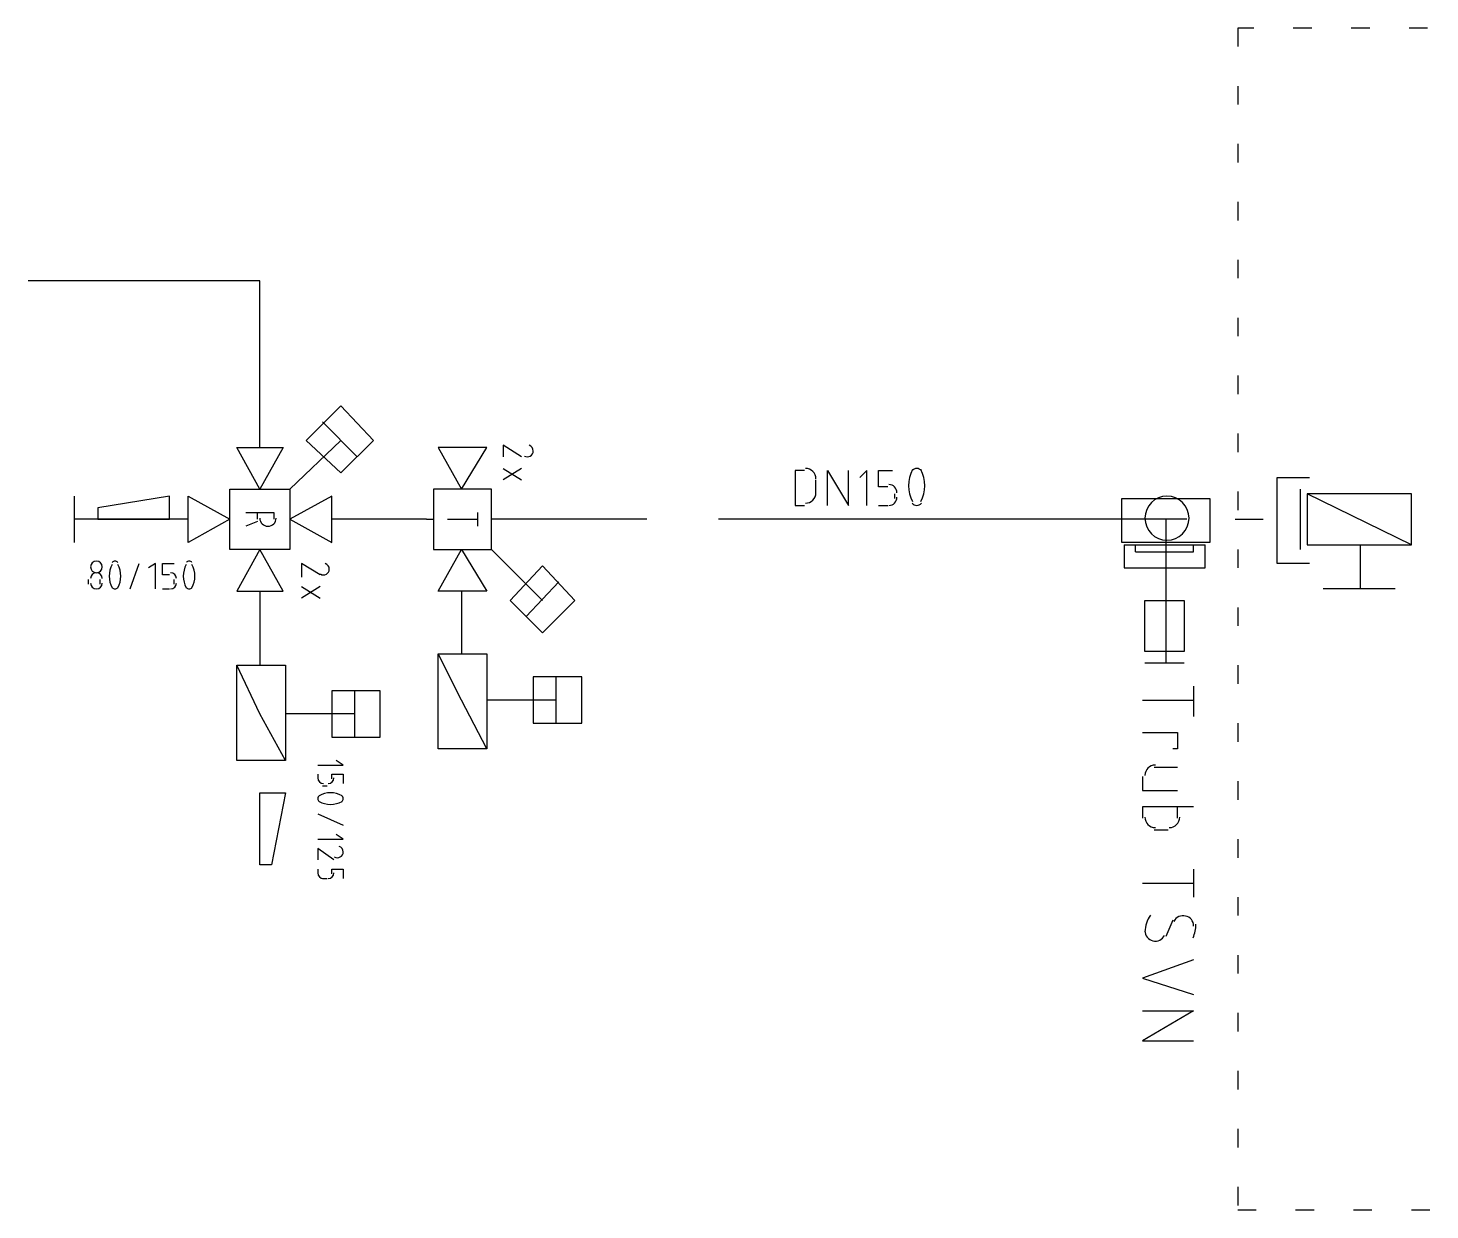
# Model space of a CAD drawing. Header units: millimetres. Extents: x 0 to 33.1, y 1.5 to 45.3.
# Drawn here: x 11.754 to 12.763, y 26.536 to 27.386 of the extents above; entities that cross this region are included whole.
import ezdxf

# ---------------------------------------------------------------- set-up
doc = ezdxf.new("R2010")
doc.units = ezdxf.units.MM
doc.header["$MEASUREMENT"] = 0
doc.layers.get('0').update_dxf_attribs({"linetype": 'CONTINUOUS'})

msp = doc.modelspace()

# ---------------------------------------------------------------- linework, layer by layer
at = {"color": 140, "linetype": 'Continuous'}
for p, q in [((12.6361, 27.3861), (12.6245, 27.3861)), ((12.6245, 27.3861), (12.6245, 27.3728)), ((12.6778, 27.3861), (12.6644, 27.3861)), ((12.7195, 27.3861), (12.7061, 27.3861)), ((12.7611, 27.3861), (12.7478, 27.3861)), ((12.6245, 27.3444), (12.6245, 27.3311)), ((12.6245, 27.3028), (12.6245, 27.2894)), ((12.6245, 27.2611), (12.6245, 27.2478)), ((12.6245, 27.2194), (12.6245, 27.2061)), ((12.6245, 27.1778), (12.6245, 27.1644)), ((12.6245, 27.1361), (12.6245, 27.1228)), ((12.6245, 27.0944), (12.6245, 27.0811)), ((12.6528, 27.0011), (12.6528, 27.0628)), ((12.6528, 27.0628), (12.6761, 27.0628)), ((12.6528, 27.0011), (12.6528, 27.0628)), ((12.6528, 27.0628), (12.6761, 27.0628)), ((12.6528, 27.0011), (12.6528, 27.0628)), ((12.6528, 27.0628), (12.6744, 27.0628)), ((12.6528, 27.0011), (12.6528, 27.0628)), ((12.6528, 27.0628), (12.6761, 27.0628)), ((12.6528, 27.0011), (12.6528, 27.0628)), ((12.6528, 27.0628), (12.6761, 27.0628)), ((12.6245, 27.0528), (12.6245, 27.0394)), ((12.6694, 27.0544), (12.6694, 27.0111)), ((12.6694, 27.0544), (12.6694, 27.0111)), ((12.6694, 27.0544), (12.6694, 27.0111)), ((12.6694, 27.0544), (12.6694, 27.0111)), ((12.6694, 27.0544), (12.6694, 27.0111)), ((12.7495, 27.0511), (12.6744, 27.0511)), ((12.6744, 27.0511), (12.6744, 27.0144)), ((12.7495, 27.0144), (12.6744, 27.0511)), ((12.7495, 27.0511), (12.6744, 27.0511)), ((12.6744, 27.0511), (12.6744, 27.0144)), ((12.7495, 27.0144), (12.6744, 27.0511)), ((12.7495, 27.0144), (12.7495, 27.0511)), ((12.7495, 27.0144), (12.7495, 27.0511)), ((12.6228, 27.0328), (12.6428, 27.0328)), ((12.6228, 27.0328), (12.6428, 27.0328)), ((12.6228, 27.0328), (12.6428, 27.0328)), ((12.6228, 27.0328), (12.6428, 27.0328)), ((12.6245, 27.0328), (12.6428, 27.0328)), ((12.6245, 27.0111), (12.6245, 26.9978)), ((12.6744, 27.0144), (12.7495, 27.0144)), ((12.6744, 27.0144), (12.7495, 27.0144)), ((12.7128, 26.9828), (12.7128, 27.0144)), ((12.7128, 26.9828), (12.7128, 27.0144)), ((12.6761, 27.0011), (12.6528, 27.0011)), ((12.6761, 27.0011), (12.6528, 27.0011)), ((12.6744, 27.0011), (12.6528, 27.0011)), ((12.6761, 27.0011), (12.6528, 27.0011)), ((12.6761, 27.0011), (12.6528, 27.0011)), ((12.7378, 26.9828), (12.6861, 26.9828)), ((12.7378, 26.9828), (12.6861, 26.9828)), ((12.7378, 26.9828), (12.7128, 26.9828)), ((12.7378, 26.9828), (12.7128, 26.9828)), ((12.6245, 26.9694), (12.6245, 26.9561)), ((12.6245, 26.9278), (12.6245, 26.9144)), ((12.6245, 26.8861), (12.6245, 26.8728)), ((12.6245, 26.8444), (12.6245, 26.8311)), ((12.6245, 26.8028), (12.6245, 26.7894)), ((12.6245, 26.7611), (12.6245, 26.7478)), ((12.6245, 26.7194), (12.6245, 26.7061)), ((12.6245, 26.6778), (12.6245, 26.6644)), ((12.6245, 26.6361), (12.6245, 26.6228)), ((12.6245, 26.5944), (12.6245, 26.5811)), ((12.6245, 26.5528), (12.6245, 26.5394)), ((12.6245, 26.5361), (12.6378, 26.5361)), ((12.6661, 26.5361), (12.6795, 26.5361)), ((12.7078, 26.5361), (12.7211, 26.5361)), ((12.7495, 26.5361), (12.7628, 26.5361))]:
    msp.add_line(p, q, dxfattribs=at)
at = {"color": 7, "linetype": 'Continuous'}
for p, q in [((11.9211, 27.2044), (11.7544, 27.2044)), ((11.9211, 27.0844), (11.9211, 27.2044)), ((11.8695, 27.0328), (11.7878, 27.0328)), ((12.0411, 27.0328), (11.9728, 27.0328)), ((12.1994, 27.0328), (12.0928, 27.0328)), ((12.5794, 27.0328), (12.2511, 27.0328)), ((11.9211, 26.9811), (11.9211, 26.9278)), ((11.9211, 26.9811), (11.9211, 26.9278)), ((11.9211, 26.9811), (11.9211, 26.9278)), ((12.0661, 26.9811), (12.0661, 26.9361)), ((11.9211, 26.9278), (11.9211, 26.9278))]:
    msp.add_line(p, q, dxfattribs=at)
at = {"color": 0, "linetype": 'Continuous'}
for p, q in [((11.9794, 27.1144), (11.9544, 27.0894)), ((12.0028, 27.0894), (11.9794, 27.1144)), ((11.9911, 27.0778), (11.9661, 27.1028)), ((11.9794, 27.0894), (11.9428, 27.0544)), ((11.9544, 27.0894), (11.9794, 27.0661)), ((11.9794, 27.0661), (12.0028, 27.0894)), ((12.1094, 27.0778), (12.0961, 27.0861)), ((12.0961, 27.0861), (12.0961, 27.0778)), ((11.9211, 27.0544), (11.9045, 27.0844)), ((11.9045, 27.0844), (11.9378, 27.0844)), ((11.9378, 27.0844), (11.9211, 27.0544)), ((12.0844, 27.0844), (12.0494, 27.0844)), ((12.0494, 27.0844), (12.0661, 27.0544)), ((12.0661, 27.0544), (12.0844, 27.0844)), ((12.0961, 27.0694), (12.1094, 27.0611)), ((12.1094, 27.0694), (12.0961, 27.0611)), ((12.3128, 27.0678), (12.3061, 27.0678)), ((12.3061, 27.0678), (12.3061, 27.0428)), ((12.3294, 27.0428), (12.3294, 27.0678)), ((12.3294, 27.0678), (12.3445, 27.0428)), ((12.3445, 27.0428), (12.3445, 27.0678)), ((12.3578, 27.0678), (12.3528, 27.0628)), ((12.3578, 27.0428), (12.3578, 27.0678)), ((12.3661, 27.0561), (12.3661, 27.0678)), ((12.3661, 27.0678), (12.3761, 27.0678)), ((12.3211, 27.0511), (12.3211, 27.0611)), ((12.3728, 27.0561), (12.3661, 27.0561)), ((11.7878, 27.0161), (11.7878, 27.0494)), ((11.8561, 27.0494), (11.8045, 27.0411)), ((11.8561, 27.0328), (11.8561, 27.0494)), ((11.8695, 27.0161), (11.8695, 27.0494)), ((11.8695, 27.0494), (11.8995, 27.0328)), ((11.8995, 27.0111), (11.8995, 27.0544)), ((11.8995, 27.0544), (11.9428, 27.0544)), ((11.9428, 27.0544), (11.9428, 27.0111)), ((11.9728, 27.0494), (11.9428, 27.0328)), ((11.9728, 27.0161), (11.9728, 27.0494)), ((12.0461, 27.0544), (12.0461, 27.0111)), ((12.0878, 27.0544), (12.0461, 27.0544)), ((12.0878, 27.0111), (12.0878, 27.0544)), ((12.3778, 27.0478), (12.3778, 27.0511)), ((12.5411, 27.0161), (12.5411, 27.0478)), ((12.5411, 27.0478), (12.6044, 27.0478)), ((12.6044, 27.0478), (12.6044, 27.0161)), ((11.8045, 27.0411), (11.8045, 27.0328)), ((11.9111, 27.0378), (11.9311, 27.0378)), ((11.9194, 27.0328), (11.9194, 27.0378)), ((11.9311, 27.0378), (11.9311, 27.0328)), ((12.0778, 27.0378), (12.0778, 27.0278)), ((12.3061, 27.0428), (12.3128, 27.0428)), ((12.3661, 27.0428), (12.3728, 27.0428)), ((11.8045, 27.0328), (11.8561, 27.0328)), ((11.8995, 27.0328), (11.8695, 27.0161)), ((11.9194, 27.0311), (11.9111, 27.0278)), ((11.9428, 27.0328), (11.9728, 27.0161)), ((12.0411, 27.0328), (12.0461, 27.0328)), ((12.0561, 27.0328), (12.0778, 27.0328)), ((12.0928, 27.0328), (12.0878, 27.0328)), ((12.5727, 27.0328), (12.5727, 26.9294)), ((12.6044, 27.0161), (12.5411, 27.0161)), ((11.9428, 27.0111), (11.8995, 27.0111)), ((11.9211, 27.0111), (11.9045, 26.9811)), ((11.9378, 26.9811), (11.9211, 27.0111)), ((12.0461, 27.0111), (12.0878, 27.0111)), ((12.0494, 26.9811), (12.0661, 27.0111)), ((12.0661, 27.0111), (12.0844, 26.9811)), ((12.1245, 26.9744), (12.0878, 27.0111)), ((12.5428, 27.0144), (12.5428, 26.9978)), ((12.5428, 27.0144), (12.6011, 27.0144)), ((12.5511, 27.0094), (12.5511, 27.0144)), ((12.5511, 27.0094), (12.5727, 27.0094)), ((12.5727, 27.0094), (12.5928, 27.0094)), ((12.5928, 27.0094), (12.5928, 27.0144)), ((12.6011, 26.9978), (12.6011, 27.0144)), ((11.8278, 26.9828), (11.8344, 27.0011)), ((11.8461, 27.0011), (11.8411, 26.9978)), ((11.8461, 26.9828), (11.8461, 27.0011)), ((11.8511, 26.9928), (11.8511, 27.0011)), ((11.8511, 27.0011), (11.8594, 27.0011)), ((11.9645, 26.9928), (11.9511, 27.0011)), ((11.9511, 27.0011), (11.9511, 26.9911)), ((12.1011, 26.9744), (12.1245, 26.9994)), ((12.1245, 26.9994), (12.1478, 26.9744)), ((12.5428, 26.9978), (12.5727, 26.9978)), ((12.5727, 26.9978), (12.6011, 26.9978)), ((11.7978, 26.9861), (11.7978, 26.9894)), ((11.8061, 26.9894), (11.8061, 26.9861)), ((11.8561, 26.9928), (11.8511, 26.9928)), ((11.8594, 26.9861), (11.8594, 26.9894)), ((12.1361, 26.9878), (12.1128, 26.9628)), ((11.8511, 26.9828), (11.8561, 26.9828)), ((11.9045, 26.9811), (11.9378, 26.9811)), ((11.9511, 26.9844), (11.9645, 26.9761)), ((11.9645, 26.9844), (11.9511, 26.9761)), ((12.0844, 26.9811), (12.0494, 26.9811)), ((12.1245, 26.9511), (12.1011, 26.9744)), ((12.1478, 26.9744), (12.1245, 26.9511)), ((12.5578, 26.9378), (12.5578, 26.9744)), ((12.5578, 26.9744), (12.5861, 26.9744)), ((12.5861, 26.9744), (12.5861, 26.9378)), ((12.0661, 26.9028), (12.0494, 26.9361)), ((12.0494, 26.8678), (12.0494, 26.9361)), ((12.0494, 26.9361), (12.0844, 26.9361)), ((12.0844, 26.9361), (12.0844, 26.8678)), ((12.5861, 26.9378), (12.5578, 26.9378)), ((11.9211, 26.8928), (11.9045, 26.9278)), ((11.9045, 26.8594), (11.9045, 26.9278)), ((11.9045, 26.9278), (11.9395, 26.9278)), ((11.9395, 26.9278), (11.9395, 26.8594)), ((12.5861, 26.9294), (12.5578, 26.9294)), ((12.1528, 26.9194), (12.1178, 26.9194)), ((12.1178, 26.9194), (12.1178, 26.8861)), ((12.1344, 26.8861), (12.1344, 26.9194)), ((12.1528, 26.8861), (12.1528, 26.9194)), ((12.0078, 26.9094), (11.9728, 26.9094)), ((11.9728, 26.9094), (11.9728, 26.8761)), ((11.9894, 26.8761), (11.9894, 26.9094)), ((12.0078, 26.8761), (12.0078, 26.9094)), ((12.5928, 26.9128), (12.5928, 26.8911)), ((12.0844, 26.8678), (12.0661, 26.9028)), ((12.1344, 26.9028), (12.0844, 26.9028)), ((12.5561, 26.9028), (12.5928, 26.9028)), ((11.9395, 26.8594), (11.9211, 26.8928)), ((11.9894, 26.8928), (11.9395, 26.8928)), ((12.1178, 26.8861), (12.1528, 26.8861)), ((11.9728, 26.8761), (12.0078, 26.8761)), ((12.5561, 26.8794), (12.5811, 26.8794)), ((12.5811, 26.8794), (12.5811, 26.8678)), ((12.0844, 26.8678), (12.0494, 26.8678)), ((12.5811, 26.8678), (12.5778, 26.8678)), ((11.9395, 26.8594), (11.9045, 26.8594)), ((11.9628, 26.8561), (11.9811, 26.8561)), ((11.9811, 26.8561), (11.9761, 26.8594)), ((12.5811, 26.8544), (12.5645, 26.8544)), ((11.9628, 26.8494), (11.9628, 26.8461)), ((11.9728, 26.8461), (11.9728, 26.8494)), ((11.9728, 26.8494), (11.9811, 26.8494)), ((11.9811, 26.8494), (11.9811, 26.8428)), ((12.5561, 26.8478), (12.5561, 26.8378)), ((11.9211, 26.7844), (11.9211, 26.8361)), ((11.9211, 26.8361), (11.9395, 26.8361)), ((11.9395, 26.8361), (11.9295, 26.7844)), ((11.9661, 26.8411), (11.9695, 26.8411)), ((12.5561, 26.8378), (12.5811, 26.8378)), ((12.5928, 26.8261), (12.5561, 26.8261)), ((12.5561, 26.8261), (12.5561, 26.8178)), ((12.5811, 26.8178), (12.5811, 26.8261)), ((11.9628, 26.8211), (11.9811, 26.8128)), ((11.9811, 26.8028), (11.9761, 26.8061)), ((12.5645, 26.8094), (12.5744, 26.8094)), ((11.9628, 26.8028), (11.9811, 26.8028)), ((11.9744, 26.7878), (11.9628, 26.7961)), ((11.9628, 26.7961), (11.9628, 26.7878)), ((11.9295, 26.7844), (11.9211, 26.7844)), ((11.9628, 26.7811), (11.9628, 26.7778)), ((11.9661, 26.7744), (11.9695, 26.7744)), ((11.9728, 26.7778), (11.9728, 26.7811)), ((11.9728, 26.7811), (11.9811, 26.7811)), ((11.9811, 26.7811), (11.9811, 26.7744)), ((12.5928, 26.7811), (12.5928, 26.7611)), ((12.5561, 26.7711), (12.5928, 26.7711)), ((12.5778, 26.7444), (12.5727, 26.7328)), ((12.5928, 26.7161), (12.5561, 26.7028)), ((12.5561, 26.7028), (12.5928, 26.6911)), ((12.5561, 26.6794), (12.5928, 26.6794)), ((12.5928, 26.6794), (12.5561, 26.6578)), ((12.5561, 26.6578), (12.5928, 26.6578))]:
    msp.add_line(p, q, dxfattribs=at)
at = {"color": 142, "linetype": 'Continuous'}
msp.add_line((12.5878, 27.0328), (12.5494, 27.0328), dxfattribs=at)
at = {"color": 0, "linetype": 'Continuous'}
for points in [[(12.1178, 27.0819), (12.1178, 27.0838), (12.1165, 27.0854), (12.1148, 27.086)], [(12.1114, 27.0783), (12.1127, 27.0776), (12.1143, 27.0776), (12.1156, 27.0783)], [(12.1156, 27.0783), (12.117, 27.079), (12.1178, 27.0804), (12.1178, 27.0819)], [(12.3211, 27.0619), (12.3211, 27.0661), (12.3178, 27.0694), (12.3136, 27.0694)], [(12.3907, 27.0685), (12.3868, 27.0613), (12.3868, 27.0526), (12.3907, 27.0456)], [(12.3936, 27.0694), (12.3923, 27.0694), (12.3911, 27.0687), (12.3903, 27.0678)], [(12.397, 27.0678), (12.3962, 27.0687), (12.3949, 27.0694), (12.3936, 27.0694)], [(12.3965, 27.0456), (12.4004, 27.0526), (12.4004, 27.0613), (12.3965, 27.0685)], [(12.3794, 27.0519), (12.3794, 27.0551), (12.3768, 27.0578), (12.3736, 27.0578)], [(12.3136, 27.0444), (12.3178, 27.0444), (12.3211, 27.0478), (12.3211, 27.0519)], [(12.3736, 27.0428), (12.3768, 27.0428), (12.3794, 27.0454), (12.3794, 27.0486)], [(12.5736, 27.0494), (12.5649, 27.0494), (12.5578, 27.0424), (12.5578, 27.0336)], [(12.5895, 27.0336), (12.5895, 27.0424), (12.5824, 27.0494), (12.5736, 27.0494)], [(12.3903, 27.0444), (12.3911, 27.0435), (12.3923, 27.0428), (12.3936, 27.0428)], [(12.3936, 27.0428), (12.3949, 27.0428), (12.3962, 27.0435), (12.397, 27.0444)], [(11.9211, 27.0336), (11.9211, 27.0304), (11.9237, 27.0278), (11.9269, 27.0278)], [(11.9269, 27.0278), (11.9302, 27.0278), (11.9328, 27.0304), (11.9328, 27.0336)], [(12.5578, 27.0336), (12.5578, 27.0249), (12.5649, 27.0178), (12.5736, 27.0178)], [(12.5736, 27.0178), (12.5824, 27.0178), (12.5895, 27.0249), (12.5895, 27.0336)], [(11.8036, 27.0028), (11.8013, 27.0028), (11.7994, 27.001), (11.7994, 26.9986)], [(11.7994, 26.9986), (11.7994, 26.9962), (11.8013, 26.9944), (11.8036, 26.9944)], [(11.8078, 26.9986), (11.8078, 27.001), (11.8059, 27.0028), (11.8036, 27.0028)], [(11.8036, 26.9944), (11.8059, 26.9944), (11.8078, 26.9962), (11.8078, 26.9986)], [(11.8149, 27.0003), (11.8121, 26.995), (11.8121, 26.9889), (11.8149, 26.9836)], [(11.8169, 27.0028), (11.8161, 27.0028), (11.8154, 27.0024), (11.8149, 27.0018)], [(11.819, 27.0018), (11.8185, 27.0024), (11.8177, 27.0028), (11.8169, 27.0028)], [(11.819, 26.9836), (11.8218, 26.9889), (11.8218, 26.995), (11.819, 27.0003)], [(11.8682, 27.0003), (11.8654, 26.995), (11.8654, 26.9889), (11.8682, 26.9836)], [(11.8703, 27.0028), (11.8695, 27.0028), (11.8688, 27.0024), (11.8683, 27.0018)], [(11.8723, 27.0018), (11.8718, 27.0024), (11.8711, 27.0028), (11.8703, 27.0028)], [(11.8723, 26.9836), (11.8752, 26.9889), (11.8752, 26.995), (11.8723, 27.0003)], [(11.9711, 26.9969), (11.9711, 26.9988), (11.9699, 27.0004), (11.9681, 27.001)], [(11.969, 26.9933), (11.9703, 26.994), (11.9711, 26.9954), (11.9711, 26.9969)], [(11.8036, 26.9944), (11.8013, 26.9944), (11.7994, 26.9925), (11.7994, 26.9903)], [(11.7994, 26.9869), (11.7994, 26.9846), (11.8013, 26.9828), (11.8036, 26.9828)], [(11.8078, 26.9903), (11.8078, 26.9925), (11.8059, 26.9944), (11.8036, 26.9944)], [(11.8036, 26.9828), (11.8059, 26.9828), (11.8078, 26.9846), (11.8078, 26.9869)], [(11.8611, 26.9903), (11.8611, 26.9925), (11.8593, 26.9944), (11.8569, 26.9944)], [(11.8569, 26.9828), (11.8593, 26.9828), (11.8611, 26.9846), (11.8611, 26.9869)], [(11.9647, 26.9935), (11.966, 26.9926), (11.9677, 26.9925), (11.969, 26.9933)], [(11.8149, 26.9837), (11.8154, 26.9832), (11.8161, 26.9828), (11.8169, 26.9828)], [(11.8169, 26.9828), (11.8177, 26.9828), (11.8185, 26.9832), (11.819, 26.9837)], [(11.8683, 26.9837), (11.8688, 26.9832), (11.8695, 26.9828), (11.8703, 26.9828)], [(11.8703, 26.9828), (11.8711, 26.9828), (11.8718, 26.9832), (11.8723, 26.9837)], [(12.5653, 26.8561), (12.5611, 26.8561), (12.5578, 26.8528), (12.5578, 26.8486)], [(11.9628, 26.8469), (11.9628, 26.8446), (11.9646, 26.8428), (11.967, 26.8428)], [(11.9703, 26.8428), (11.9726, 26.8428), (11.9744, 26.8446), (11.9744, 26.8469)], [(11.9638, 26.8339), (11.9632, 26.8335), (11.9628, 26.8328), (11.9628, 26.8319)], [(11.9803, 26.834), (11.975, 26.8368), (11.9688, 26.8368), (11.9637, 26.834)], [(11.9811, 26.8319), (11.9811, 26.8328), (11.9807, 26.8335), (11.9801, 26.8339)], [(11.9628, 26.8319), (11.9628, 26.8311), (11.9632, 26.8304), (11.9638, 26.8299)], [(11.9637, 26.8299), (11.9688, 26.8271), (11.975, 26.8271), (11.9803, 26.8299)], [(11.9801, 26.8299), (11.9807, 26.8304), (11.9811, 26.8311), (11.9811, 26.8319)], [(12.5578, 26.8186), (12.5578, 26.8144), (12.5611, 26.8111), (12.5653, 26.8111)], [(12.5753, 26.8111), (12.5794, 26.8111), (12.5828, 26.8144), (12.5828, 26.8186)], [(11.9811, 26.7936), (11.9811, 26.7954), (11.9799, 26.7971), (11.9781, 26.7976)], [(11.9789, 26.79), (11.9803, 26.7907), (11.9811, 26.7921), (11.9811, 26.7936)], [(11.9747, 26.7901), (11.976, 26.7893), (11.9777, 26.7892), (11.9789, 26.79)], [(11.9628, 26.7786), (11.9628, 26.7763), (11.9646, 26.7744), (11.967, 26.7744)], [(11.9703, 26.7744), (11.9726, 26.7744), (11.9744, 26.7763), (11.9744, 26.7786)], [(12.5617, 26.7481), (12.5593, 26.7446), (12.5579, 26.7404), (12.5578, 26.7361)], [(12.587, 26.7475), (12.5837, 26.7483), (12.5801, 26.7468), (12.5786, 26.7436)], [(12.5928, 26.7403), (12.5928, 26.7438), (12.5904, 26.7468), (12.587, 26.7475)], [(12.5578, 26.7369), (12.5578, 26.7335), (12.5602, 26.7304), (12.5635, 26.7297)], [(12.5635, 26.7297), (12.5669, 26.7289), (12.5704, 26.7304), (12.5719, 26.7336)], [(12.5924, 26.7317), (12.5938, 26.7349), (12.5944, 26.7382), (12.5945, 26.7417)]]:
    msp.add_open_spline(points, degree=3, dxfattribs=at)

doc.saveas('drawing.dxf')
